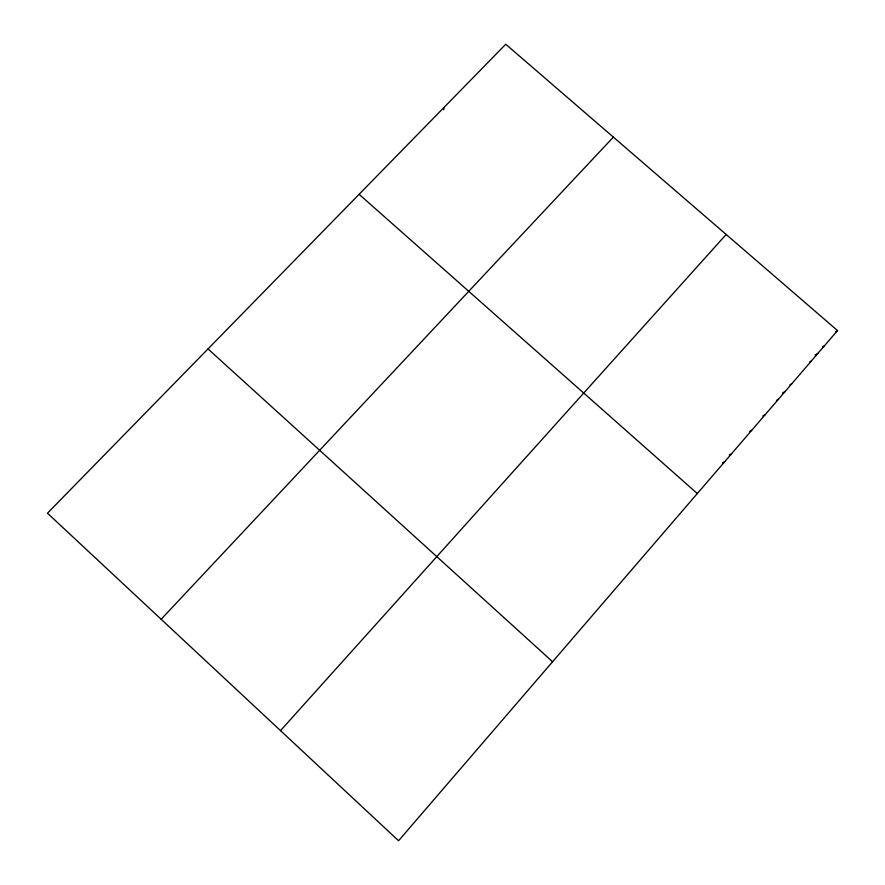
<?xml version="1.0" encoding="UTF-8"?>
<svg xmlns="http://www.w3.org/2000/svg" width="885" height="885" viewBox="0 0 885 885"><rect width="100%" height="100%" fill="white"/><g stroke="black" fill="none" stroke-linecap="round" stroke-linejoin="round"><path stroke-width="1.33" d="M443.706 109.773L443.971 107.461M837.531 330.581L398.56 840.75L47.469 513.2L505.755 44.25L837.531 330.581L835.484 331.919M280.512 730.623L726.165 234.47M161.159 619.268L613.371 137.131M822.552 346.953L824.543 345.681M815.063 355.117L818.017 353.259M809.532 362.065L811.479 360.859M789.874 384.909L791.743 383.802M782.373 393.106L785.117 391.491M776.676 400.241L778.479 399.212M762.815 415.994L765.149 414.7M749.484 431.493L751.741 430.287M729.328 454.901L731.475 453.839M722.58 462.755L724.682 461.738M359.111 194.313L697.303 493.553M208.008 348.922L552.583 661.748"/></g></svg>
